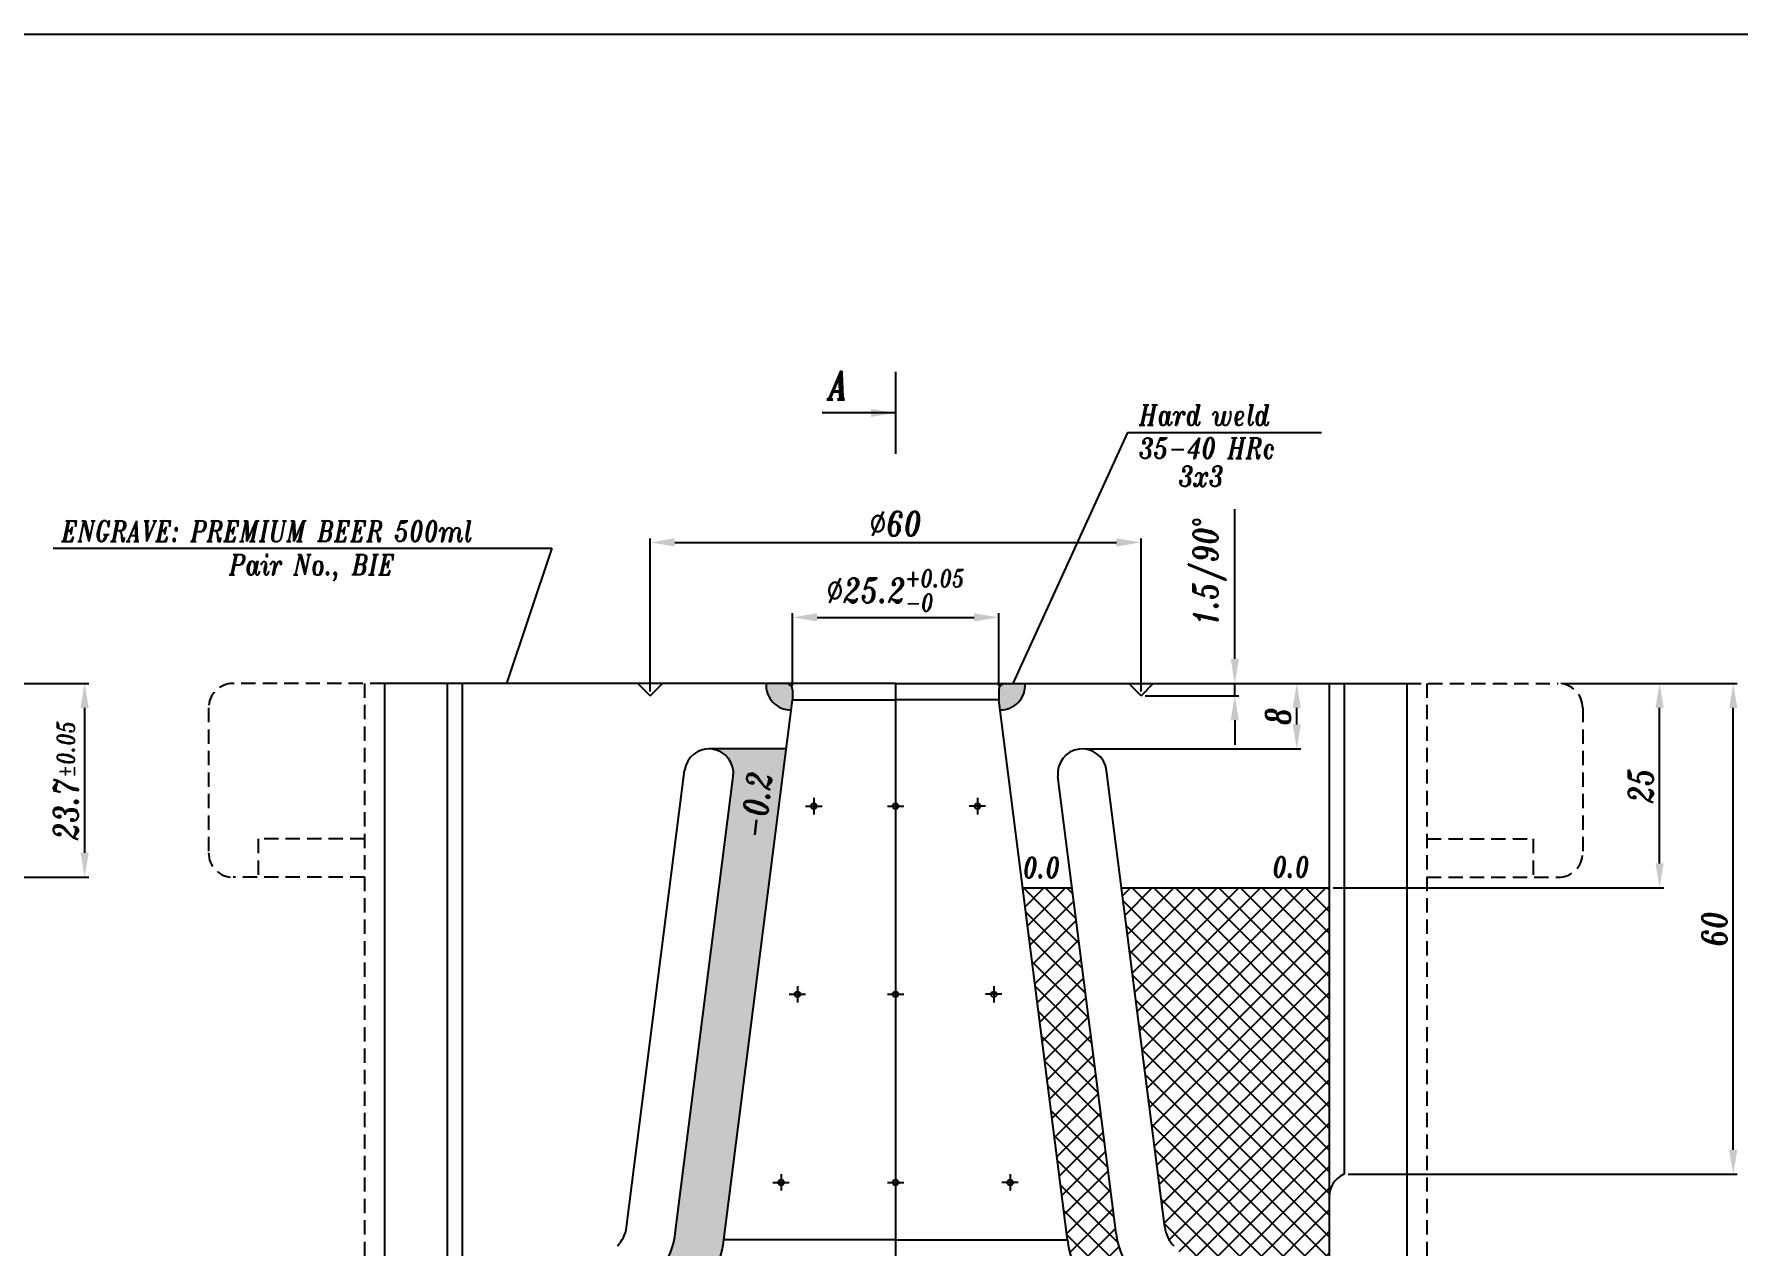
# Model space of a CAD drawing. Extents: x 5 to 829, y 5 to 582.
# Drawn here: x 247 to 455.3, y 433.9 to 582 of the extents above; entities that cross this region are included whole.
import ezdxf

# ---------------------------------------------------------------- set-up
doc = ezdxf.new("R2010")
doc.units = 0
doc.header["$LTSCALE"] = 7
doc.header["$MEASUREMENT"] = 0
doc.linetypes.add('CENTERX2', pattern=[20.319999999999997, 12.7, -2.54, 2.54, -2.54])
doc.linetypes.add('HIDDEN', pattern=[0.375, 0.25, -0.125])
doc.layers.get('DEFPOINTS').update_dxf_attribs({"linetype": 'CONTINUOUS', "lineweight": 15})
for name, color, linetype in [('CENTERLINE', 4, 'CENTERX2'), ('DETAIL', 3, 'CONTINUOUS'), ('DIMENSIONS', 2, 'CONTINUOUS'), ('HATCH', 3, 'CONTINUOUS'), ('HIDDEN', 3, 'HIDDEN'), ('TEXT', 2, 'CONTINUOUS')]:
    doc.layers.add(name, color=color, linetype=linetype)
doc.layers.add('OUTLINE', color=7, linetype='CONTINUOUS', lineweight=25)
doc.styles.add('ITALICT', font='ITALICT.shx', dxfattribs={"width": 0.8, "height": 3})
doc.dimstyles.get("Standard").update_dxf_attribs({"dimtxt": 3, "dimasz": 3, "dimexe": 0.5, "dimexo": 0.5, "dimgap": 0.8, "dimtad": 1, "dimdsep": 46, "dimtxsty": 'ITALICT', "dimcen": 0.09, "dimazin": 2, "dimtfac": 1, "dimtmove": 0, "dimatfit": 3, "dimfxl": 1, "dimtolj": 1, "dimtzin": 0, "dimarcsym": 0})
pattern_1 = [(45, (39.08501928787086, 223.1485383463907), (-1.325825214724776, 1.325825214724777), []), (135, (39.08501928787086, 223.1485383463907), (-1.325825214724777, -1.325825214724776), [])]

# ---------------------------------------------------------------- blocks, each defined once
blk = doc.blocks.new('*D12')
at = {"layer": 'DEFPOINTS', "color": 0}
for p in [(364.9410952232818, 510.6962384252623), (339.7410952232817, 501.8167922195552), (364.9410952232818, 501.8167922195552)]:
    blk.add_point(p, dxfattribs=at)
at = {"layer": 'DIMENSIONS', "color": 0, "lineweight": -2}
for p, q in [((339.7410952232817, 502.3167922195552), (339.7410952232817, 511.1962384252623)), ((342.7410952232817, 510.6962384252623), (361.9410952232818, 510.6962384252623)), ((364.9410952232818, 502.3167922195552), (364.9410952232818, 511.1962384252623))]:
    blk.add_line(p, q, dxfattribs=at)
at = {"layer": 'DIMENSIONS', "color": 0}
for points in [[(342.7410952232817, 511.1962384252623), (342.7410952232817, 510.1962384252623), (339.7410952232817, 510.6962384252623)], [(361.9410952232818, 510.1962384252623), (361.9410952232818, 511.1962384252623), (364.9410952232818, 510.6962384252623)]]:
    blk.add_solid(points, dxfattribs=at)
at = {"layer": 'DIMENSIONS', "color": 0, "insert": (352.3410952232817, 513.9812384252623), "char_height": 3, "attachment_point": 5, "style": 'ITALICT'}
blk.add_mtext('\\A1;%%c25.2{}{\\H0.71x;\\C3;\\S+0.05^ -0;}', dxfattribs=at)
blk = doc.blocks.new('*D23')
at = {"layer": 'DEFPOINTS', "color": 0}
for p in [(199.8109051672297, 502.6167922195552), (199.8109051672297, 478.9167922195551), (253.1881788486014, 478.9167922195551)]:
    blk.add_point(p, dxfattribs=at)
at = {"layer": 'DIMENSIONS', "color": 0, "lineweight": -2}
for p, q in [((200.3109051672297, 502.6167922195552), (253.6881788486014, 502.6167922195552)), ((253.1881788486014, 499.6167922195552), (253.1881788486014, 481.9167922195551)), ((200.3109051672297, 478.9167922195551), (253.6881788486014, 478.9167922195551))]:
    blk.add_line(p, q, dxfattribs=at)
at = {"layer": 'DIMENSIONS', "color": 0}
for points in [[(253.6881788486014, 499.6167922195552), (252.6881788486014, 499.6167922195552), (253.1881788486014, 502.6167922195552)], [(252.6881788486014, 481.9167922195551), (253.6881788486014, 481.9167922195551), (253.1881788486014, 478.9167922195551)]]:
    blk.add_solid(points, dxfattribs=at)
at = {"layer": 'DIMENSIONS', "color": 0, "insert": (250.8881788486014, 490.7667922195552), "char_height": 3, "attachment_point": 5, "rotation": 90, "style": 'ITALICT'}
blk.add_mtext('\\A1;23.7{}{\\H0.71x;\\C3;%%p0.05}', dxfattribs=at)
blk = doc.blocks.new('*D36')
at = {"layer": 'DEFPOINTS', "color": 0}
for p in [(382.3410952232819, 519.8570819455617), (322.3410952232819, 501.1167922195552), (382.3410952232819, 501.1167922195552)]:
    blk.add_point(p, dxfattribs=at)
at = {"layer": 'DIMENSIONS', "color": 0, "lineweight": -2}
for p, q in [((322.3410952232819, 501.6167922195552), (322.3410952232819, 520.3570819455617)), ((325.3410952232819, 519.8570819455617), (379.3410952232819, 519.8570819455617)), ((382.3410952232819, 501.6167922195552), (382.3410952232819, 520.3570819455617))]:
    blk.add_line(p, q, dxfattribs=at)
at = {"layer": 'DIMENSIONS', "color": 0}
for points in [[(325.3410952232819, 520.3570819455617), (325.3410952232819, 519.3570819455617), (322.3410952232819, 519.8570819455617)], [(379.3410952232819, 519.3570819455617), (379.3410952232819, 520.3570819455617), (382.3410952232819, 519.8570819455617)]]:
    blk.add_solid(points, dxfattribs=at)
at = {"layer": 'DIMENSIONS', "color": 0, "insert": (352.3410952232819, 522.1570819455617), "char_height": 3, "attachment_point": 5, "style": 'ITALICT'}
blk.add_mtext('\\A1;%%c60', dxfattribs=at)
blk = doc.blocks.new('*D37')
at = {"layer": 'DEFPOINTS', "color": 0}
for p in [(393.8057034884548, 502.6167922195552), (393.8057034884548, 502.6167922195552), (382.3410952232819, 501.1167922195552)]:
    blk.add_point(p, dxfattribs=at)
at = {"layer": 'DIMENSIONS', "color": 0, "lineweight": -2}
for p, q in [((393.8057034884548, 505.6167922195552), (393.8057034884548, 523.9382207909837)), ((393.8057034884548, 501.1167922195552), (393.8057034884548, 502.6167922195552)), ((394.3057034884548, 502.6167922195552), (394.3057034884548, 502.6167922195552)), ((382.8410952232819, 501.1167922195552), (394.3057034884548, 501.1167922195552)), ((393.8057034884548, 498.1167922195552), (393.8057034884548, 495.1167922195552))]:
    blk.add_line(p, q, dxfattribs=at)
at = {"layer": 'DIMENSIONS', "color": 0}
for points in [[(393.3057034884548, 505.6167922195552), (394.3057034884548, 505.6167922195552), (393.8057034884548, 502.6167922195552)], [(394.3057034884548, 498.1167922195552), (393.3057034884548, 498.1167922195552), (393.8057034884548, 501.1167922195552)]]:
    blk.add_solid(points, dxfattribs=at)
at = {"layer": 'DIMENSIONS', "color": 0, "insert": (390.7244534884548, 516.2775065052695), "char_height": 3, "attachment_point": 5, "rotation": 90, "style": 'ITALICT'}
blk.add_mtext('\\A1;1.5/90%%D', dxfattribs=at)
blk = doc.blocks.new('*D38')
at = {"layer": 'DEFPOINTS', "color": 0}
for p in [(401.3846176307832, 502.6167922195552), (401.3846176307832, 502.6167922195552), (375.1591495127846, 494.6167922195552)]:
    blk.add_point(p, dxfattribs=at)
at = {"layer": 'DIMENSIONS', "color": 0, "lineweight": -2}
for p, q in [((401.8846176307832, 502.6167922195552), (401.8846176307832, 502.6167922195552)), ((401.3846176307832, 497.6167922195552), (401.3846176307832, 499.6167922195552)), ((375.6591495127846, 494.6167922195552), (401.8846176307832, 494.6167922195552))]:
    blk.add_line(p, q, dxfattribs=at)
at = {"layer": 'DIMENSIONS', "color": 0}
for points in [[(401.8846176307832, 499.6167922195552), (400.8846176307832, 499.6167922195552), (401.3846176307832, 502.6167922195552)], [(400.8846176307832, 497.6167922195552), (401.8846176307832, 497.6167922195552), (401.3846176307832, 494.6167922195552)]]:
    blk.add_solid(points, dxfattribs=at)
at = {"layer": 'DIMENSIONS', "color": 0, "insert": (399.0846176307832, 498.6167922195552), "char_height": 3, "attachment_point": 5, "rotation": 90, "style": 'ITALICT'}
blk.add_mtext('\\A1;8', dxfattribs=at)
blk = doc.blocks.new('*D41')
at = {"layer": 'DEFPOINTS', "color": 0}
for p in [(433.3410952232819, 502.6167922195552), (454.7429918939326, 502.6167922195552), (407.1609403457694, 442.6167922195552)]:
    blk.add_point(p, dxfattribs=at)
at = {"layer": 'DIMENSIONS', "color": 0, "lineweight": -2}
for p, q in [((433.8410952232819, 502.6167922195552), (455.2429918939326, 502.6167922195552)), ((454.7429918939326, 445.6167922195552), (454.7429918939326, 499.6167922195552)), ((407.6609403457694, 442.6167922195552), (455.2429918939326, 442.6167922195552))]:
    blk.add_line(p, q, dxfattribs=at)
at = {"layer": 'DIMENSIONS', "color": 0}
for points in [[(455.2429918939326, 499.6167922195552), (454.2429918939326, 499.6167922195552), (454.7429918939326, 502.6167922195552)], [(454.2429918939326, 445.6167922195552), (455.2429918939326, 445.6167922195552), (454.7429918939326, 442.6167922195552)]]:
    blk.add_solid(points, dxfattribs=at)
at = {"layer": 'DIMENSIONS', "color": 0, "insert": (452.4429918939326, 472.6167922195553), "char_height": 3, "attachment_point": 5, "rotation": 90, "style": 'ITALICT'}
blk.add_mtext('\\A1;60', dxfattribs=at)
blk = doc.blocks.new('*D99')
at = {"layer": 'DEFPOINTS', "color": 0}
for p in [(433.3410952232819, 502.6167922195552), (445.7429918939326, 502.6167922195552), (405.3410877257841, 477.6167922195552)]:
    blk.add_point(p, dxfattribs=at)
at = {"layer": 'DIMENSIONS', "color": 0, "lineweight": -2}
for p, q in [((433.8410952232819, 502.6167922195552), (446.2429918939326, 502.6167922195552)), ((445.7429918939326, 480.6167922195552), (445.7429918939326, 499.6167922195552)), ((405.8410877257841, 477.6167922195552), (446.2429918939326, 477.6167922195552))]:
    blk.add_line(p, q, dxfattribs=at)
at = {"layer": 'DIMENSIONS', "color": 0}
for points in [[(446.2429918939326, 499.6167922195552), (445.2429918939326, 499.6167922195552), (445.7429918939326, 502.6167922195552)], [(445.2429918939326, 480.6167922195552), (446.2429918939326, 480.6167922195552), (445.7429918939326, 477.6167922195552)]]:
    blk.add_solid(points, dxfattribs=at)
at = {"layer": 'DIMENSIONS', "color": 0, "insert": (443.4429918939326, 490.1167922195552), "char_height": 3, "attachment_point": 5, "rotation": 90, "style": 'ITALICT'}
blk.add_mtext('\\A1;25', dxfattribs=at)

msp = doc.modelspace()

# ---------------------------------------------------------------- hatches: boundary and pattern name
at = {"layer": 'DIMENSIONS'}
h = msp.add_hatch(color=256, dxfattribs=at)
h.dxf.hatch_style = 1
h.paths.add_polyline_path([(365.0980628819855, 499.3834749011693, 0.4450040050822647), (368.1662452468183, 502.6167922195552), (365.7410952232817, 502.6167922195552, 0.4142135623730636), (364.9410952232815, 501.8167922195552), (364.9410952232815, 500.6167922195552)])
h.paths.add_polyline_path([(339.7410952232817, 500.6167922195552), (339.7410952232817, 501.8167922195552, 0.4142135623729092), (338.9410952232818, 502.6167922195552), (336.5159451997454, 502.6167922195552, 0.4450040050822823), (339.584127564578, 499.3834749011693)])
at = {"layer": 'HATCH'}
h = msp.add_hatch(dxfattribs=at)
h.set_pattern_fill('DOTS', color=256, scale=15)
h.set_pattern_definition([(0, (39.08501928787086, 223.1485383463907), (0.46875, 0.9375), [0, -0.9375])])
edge = h.paths.add_edge_path()
edge.add_arc((318.5948103647763, 387.8951206612107), 1.699999999999999, 356.2113893814385, 391.2682112159051)
edge.add_arc((321.2910952232819, 389.6167922195552), 1.499999999999995, 146.7554563376713, 214.0233060076797, ccw=False)
edge.add_arc((318.6148124501631, 391.3710756967356), 1.700000000000017, 326.7554563376692, 363.767943098237)
edge.add_arc((290.3467697267472, 389.5093994827012), 30.02927951323097, 3.7679430982366, 14.02566068327412)
edge.add_arc((372.8410952232819, 410.1167922195554), 54.99999999999996, 180.0000000000001, 194.0256606832747, ccw=False)
edge.add_line((317.8410952232819, 410.1167922195553), (317.8410952232817, 411.6167922195553))
edge.add_arc((328.8410952232819, 411.6167922195552), 11.00000000000002, 135.9959717478318, 179.9999999999994, ccw=False)
edge.add_line((320.9288946662907, 419.258590590747), (326.9777839913274, 425.5215176089679))
edge.add_arc((315.469128635704, 436.6368606943378), 16.00000000000004, 315.995971747832, 352.7468053872747)
edge.add_line((331.3410952232819, 434.6167922195552), (338.9774588596454, 494.6167922195552))
edge.add_line((338.9774588596454, 494.6167922195552), (329.5230409337791, 494.6167922195552))
edge.add_arc((329.5230409337792, 491.6167922195552), 2.999999999999991, -7.253194612724599, 90.00000000000108, ccw=False)
edge.add_line((332.4990346689501, 491.2380293805335), (325.3891077529403, 435.3743178975986))
edge.add_arc((315.469128635704, 436.6368606943378), 10.00000000000002, 315.99597174783196, 352.74680538727483, ccw=False)
edge.add_line((322.6620382329688, 429.6897712659816), (316.6131489079321, 423.4268442477607))
edge.add_arc((328.8410952232819, 411.6167922195552), 17, 135.9959717478321, 179.9999999999999)
edge.add_line((311.8410952232819, 411.6167922195552), (311.841095223282, 410.1167922195506))
edge.add_arc((372.8410952232821, 410.1167922195551), 60.99999999999996, 180.0000000000042, 194.0256606832745)
edge.add_arc((290.3467697267472, 389.509399482701), 24.02927951323116, 7.965249221048111, 14.025660683274111, ccw=False)
edge.add_arc((311.1731650019824, 392.4234785285168), 3.00000000000001, -15.503869693138085, 7.965249221049987, ccw=False)
edge.add_arc((321.2910952232819, 389.6167922195552), 7.50000000000002, 164.4961303068599, 197.589888053205)
edge.add_arc((311.2820330423476, 386.4436747842574), 3.000000000000028, -0.37929316988402206, 17.589888053205073, ccw=False)
edge.add_line((314.2819673076829, 386.4238151853759), (313.5997932509774, 283.376551248187))
edge.add_arc((310.5998589856422, 283.3964108470686), 2.999999999999998, 341.22404204298357, 359.6207068301147, ccw=False)
edge.add_arc((320.5410952232821, 280.0167922195552), 7.500000000000004, 161.2240420429845, 192.9539508470455)
edge.add_arc((310.3083144972966, 277.6630295692653), 3.000000000000005, -14.450553213307785, 12.953950847045917, ccw=False)
edge.add_line((313.2134045775231, 276.9143963975654), (312.4636478613187, 274.004946374288))
edge.add_arc((337.6410952232818, 267.5167922195553), 26.00000000000001, 165.5494467866925, 180.000000000008)
edge.add_line((311.6410952232818, 267.5167922195516), (311.641095223284, 251.7299630587673))
edge.add_line((311.6410952232841, 251.7299630587673), (316.4680195289067, 254.5167913241233))
edge.add_arc((319.0660952232815, 256.0167922195559), 3.000000000000004, 103.8187462502811, 210.0000197471174, ccw=False)
edge.add_arc((353.441314521529, 266.0167922195552), 35.80021929824718, 180.0000000000086, 191.4173968417242, ccw=False)
edge.add_line((317.6410952232818, 266.0167922195499), (317.6410952232818, 267.5167922195553))
edge.add_arc((337.6410952232818, 267.5167922195553), 20, 165.5494467866925, 180.0000000000003, ccw=False)
edge.add_line((318.2738280217716, 272.5076800308882), (319.4439071030025, 277.0482016915112))
edge.add_arc((312.6653635824748, 278.79501242548), 6.999999999999783, 345.5494467866723, 347.1884062628637)
edge.add_arc((316.5657815994764, 277.9080291716085), 3, 347.188406262884, 387.9443665222576)
edge.add_arc((320.5410952232819, 280.0167922195552), 1.500000000000003, 149.8621886517988, 207.9443665222563, ccw=False)
edge.add_arc((317.0220777857874, 282.059799144146), 2.569073729894538, 329.8621886518, 359.6207068301164)
edge.add_line((319.5910952232816, 282.0427922195552), (319.7935535499433, 312.6255685926964))
edge.add_spline(control_points=[(319.7935535499432, 312.6255685926964), (319.5796012579958, 312.6842565124857), (319.1127099164146, 312.7701105273933), (318.5666915774282, 312.7317024075173), (318.2941131068687, 312.7150586172483)], knot_values=[0.996170392800659, 0.996170392800659, 0.996170392800659, 0.996170392800659, 1.65973339260108, 2.37323578365356, 2.37323578365356, 2.37323578365356, 2.37323578365356], degree=3, periodic=0)
edge.add_spline(control_points=[(318.2941131068687, 312.7150586172483), (317.7933699226678, 312.6844829649623), (316.5790475662172, 312.6334342022199), (317.2521591167304, 315.6238189065743), (317.0629339989014, 317.1262526629532), (316.8045259300723, 319.2805751286289), (317.7291841732365, 319.0081514142209), (318.3348131798484, 318.8630953556266)], knot_values=[2.37323578365356, 2.37323578365356, 2.37323578365356, 2.37323578365356, 3.683982954908346, 5.789738561323501, 8.897583544937163, 9.667117092186864, 11.11899205011394, 11.11899205011394, 11.11899205011394, 11.11899205011394], degree=3, periodic=0)
edge.add_spline(control_points=[(318.3348131798484, 318.8630953556266), (318.4692857240516, 318.8308874246353), (319.0255359078867, 318.7044468577674), (319.5005884667528, 318.7055478830172), (319.8340858070096, 318.7482555386681)], knot_values=[11.11899205011394, 11.11899205011394, 11.11899205011394, 11.11899205011394, 11.44136320031615, 12.45186169343231, 12.45186169343231, 12.45186169343231, 12.45186169343231], degree=3, periodic=0)
edge.add_line((319.8340858070096, 318.7482555386681), (320.291095223282, 387.7827922195552))
h.paths.add_polyline_path([(315.0667708956034, 294.5683721580089), (318.280986179891, 294.54709401635), (318.3107755782135, 299.0469954143528), (315.0965602939257, 299.0682735560116)], flags=24)
h.paths.add_polyline_path([(337.0647407785636, 482.9777072790075), (338.1032891811992, 492.6506860992158), (333.629003823834, 493.1310719242234), (332.5904554211986, 483.4580931040151)], flags=24)
h.paths.add_polyline_path([(316.4224097993065, 256.8587248864122), (316.4224097993065, 266.2444391721265), (311.9224097993065, 266.2444391721265), (311.9224097993065, 256.8587248864122)], flags=25)
h = msp.add_hatch(dxfattribs=at)
h.set_pattern_fill('ANSI37', color=256, scale=15)
h.set_pattern_definition(pattern_1)
h.paths.add_polyline_path([(392.8410952232816, 410.1167922195552), (392.8410952232819, 411.6167922195554, 0.1943985498736679), (388.0690415386316, 423.4268442477607), (382.0201522135949, 429.6897712659816, -0.1617445094137115), (379.2930826936235, 435.3743178975987), (373.9167677799198, 477.6167922195552), (367.8683679505546, 477.6167922195551), (373.3410952232816, 434.6167922195552, 0.1617445094137114), (377.7044064552363, 425.5215176089679), (383.753295780273, 419.2585905907469, -0.1943985498736695), (386.8410952232819, 411.6167922195552), (386.8410952232816, 410.1167922195511, -0.06127500562269123), (385.2013956784137, 396.7871884993378, 0.04478764742024029), (384.3710527295555, 391.4827922535362, 0.1629162711576833), (384.6456027731811, 390.4391125994835, -0.2515253237722634), (384.7694955916138, 389.02517374065), (384.5288708895287, 388.464546935014, 0.1033779616248197), (384.3910952232818, 387.7827922195552), (384.6471244696756, 349.1077457714388), (390.647255941886, 349.1077457714388), (390.4002231388808, 386.4238151853759, -0.07856640305786096), (390.5404253525205, 387.3502797657711, 0.1454108200466479), (390.6181882384958, 391.6215681545279, -0.1027628063076412), (390.5379685528605, 392.8391959158837, -0.0264496988740252), (391.0225193644283, 395.3330499116777, 0.06127500562270948)])
h.paths.add_polyline_path([(388.6097539935995, 361.215172172401), (388.6097539935995, 368.5568388390677), (385.9847539935995, 368.5568388390677), (385.9847539935995, 361.215172172401)], flags=24)
h.paths.add_polyline_path([(389.5141422358793, 352.8904217476748), (389.5141422358793, 360.9975646048176), (385.7641422358793, 360.9975646048176), (385.7641422358793, 352.8904217476748)], flags=24)
h = msp.add_hatch(dxfattribs=at)
h.set_pattern_fill('ANSI37', color=256, scale=15)
h.set_pattern_definition(pattern_1)
h.paths.add_polyline_path([(405.3410877257841, 260.5667922195552), (405.3410877257841, 477.6167922195552), (379.9651676092853, 477.6167922195552), (385.245070163965, 436.1318435756421, 0.1617445094136405), (386.3358979719533, 433.8580249229955), (392.3847872969909, 427.5950979047741, -0.1943985498736534), (398.8410952232816, 411.6167922195552), (398.8410952232816, 410.1167922195531, -0.06127500562273118), (396.8436430504426, 393.8789113240175, 0.01868637818467871), (396.5662118049941, 392.560650751871, -0.123000792710616), (396.403030293714, 386.0196342131763), (397.0792562078086, 283.8708797040916, -0.1150578895886978), (397.4494449886315, 277.7501148002651), (398.0287227456981, 275.5022127176879, -0.06313612344742148), (399.0410952232819, 267.5167922195548), (399.0410952232817, 260.5667922195552)])
h.paths.add_polyline_path([(402.3034832474043, 361.0755888390676), (399.3868165807378, 361.0755888390676), (399.3868165807378, 368.6985055057341), (402.3034832474043, 368.6985055057341)], flags=24)
h.paths.add_polyline_path([(403.2703714896841, 352.6791122238652), (399.1037048230176, 352.6791122238652), (399.1037048230176, 361.1999455571986), (403.2703714896841, 361.1999455571986)], flags=24)

# ---------------------------------------------------------------- linework, layer by layer
at = {"layer": 'CENTERLINE'}
for p, q in [((352.3410952232819, 502.6167922195552), (352.3410952232816, 225.566792219555)), ((341.3410952232819, 487.6167922195552), (343.3410952232819, 487.6167922195552)), ((342.3410952232819, 488.6167922195552), (342.3410952232819, 486.6167922195552)), ((351.3410952232819, 487.6167922195552), (353.3410952232819, 487.6167922195552)), ((363.3410952232819, 487.6167922195552), (361.3410952232819, 487.6167922195552)), ((362.3410952232819, 488.6167922195552), (362.3410952232819, 486.6167922195552)), ((339.3410952232819, 464.6167922195552), (341.3410952232819, 464.6167922195552)), ((340.3410952232819, 465.6167922195552), (340.3410952232819, 463.6167922195552)), ((351.3410952232819, 464.6167922195552), (353.3410952232819, 464.6167922195552)), ((365.3410952232819, 464.6167922195552), (363.3410952232819, 464.6167922195552)), ((364.3410952232819, 465.6167922195552), (364.3410952232819, 463.6167922195552)), ((337.3410952232819, 441.6167922195552), (339.3410952232819, 441.6167922195552)), ((338.3410952232819, 442.6167922195552), (338.3410952232819, 440.6167922195552)), ((351.3410952232819, 441.6167922195552), (353.3410952232819, 441.6167922195552)), ((367.3410952232819, 441.6167922195552), (365.3410952232819, 441.6167922195552)), ((366.3410952232819, 442.6167922195552), (366.3410952232819, 440.6167922195552))]:
    msp.add_line(p, q, dxfattribs=at)
at = {"layer": 'DETAIL'}
for q in [(331.3410952232819, 434.6167922195552), (373.3410952232816, 434.6167922195552)]:
    msp.add_line((352.3410952232819, 434.6167922195552), q, dxfattribs=at)
at = {"layer": 'DIMENSIONS'}
msp.add_line((352.3410952232819, 540.6941756772262), (352.3410952232819, 530.6941756772262), dxfattribs=at)
for centre, start, end in [((339.5067806482311, 502.3824776445045), 175.5203587826546, 271.4773809950909), ((365.1754097983326, 502.3824776445045), 268.5226190049091, 4.479641217345439)]:
    msp.add_arc(centre, 3, start, end, dxfattribs=at)
at = {"layer": 'HIDDEN'}
for p, q in [((289.8410952232819, 502.6167922195552), (271.3410952232819, 502.6167922195552)), ((287.3910952232818, 502.6167922195552), (287.3910952232818, 418.9167922195552)), ((414.8410952232819, 502.6167922195552), (433.3410952232819, 502.6167922195552)), ((417.2910952232819, 502.6167922195552), (417.2910952232819, 418.9167922195552)), ((268.3410952232819, 499.6167922195552), (268.3410952232816, 481.9167922195551)), ((436.3410952232819, 499.6167922195552), (436.3410952232816, 481.9167922195551)), ((287.391095223282, 483.6167922195552), (274.391095223282, 483.6167922195552)), ((274.391095223282, 483.6167922195552), (274.3910952232823, 478.9167922195551)), ((417.2910952232817, 483.6167922195552), (430.2910952232817, 483.6167922195552)), ((430.2910952232817, 483.6167922195552), (430.2910952232814, 478.9167922195551)), ((287.391095223282, 478.9167922195551), (271.3410952232816, 478.9167922195551)), ((417.2910952232817, 478.9167922195551), (433.3410952232816, 478.9167922195551))]:
    msp.add_line(p, q, dxfattribs=at)
for centre, start, end in [((271.3410952232819, 499.6167922195552), 90, 180), ((433.3410952232819, 499.6167922195552), 0, 90), ((271.3410952232816, 481.9167922195551), 180, 270), ((433.3410952232816, 481.9167922195551), 270, 0)]:
    msp.add_arc(centre, 3, start, end, dxfattribs=at)
at = {"layer": 'OUTLINE'}
for p, q in [((5, 582), (829.0000000000005, 582)), ((352.3410952232819, 502.6167922195552), (289.8410952232816, 502.6167922195552)), ((289.8410952232819, 502.6167922195552), (289.8410952232819, 225.5667922195551)), ((297.5212505635941, 502.6167922195552), (297.5212505635941, 225.5667922195551)), ((299.3411029066733, 502.6167922195552), (299.3411029066733, 225.5667922195551)), ((322.3410952232819, 501.1167922195552), (320.8410952232823, 502.6167922195552)), ((322.3410952232819, 501.1167922195552), (323.8410952232814, 502.6167922195552)), ((352.3410952232819, 502.6167922195552), (414.8410952232821, 502.6167922195552)), ((382.3410952232819, 501.1167922195552), (380.8410952232823, 502.6167922195552)), ((382.3410952232819, 501.1167922195552), (383.8410952232814, 502.6167922195552)), ((405.3410877257841, 502.6167922195552), (405.3410877257841, 235.5667922195551)), ((407.1609403457694, 502.6167922195552), (407.1609403457694, 442.6167922195552)), ((414.8410952232819, 502.6167922195552), (414.8410952232816, 225.5667922195551)), ((331.3410952232819, 434.6167922195552), (339.7410952232817, 500.6167922195552)), ((339.7410952232817, 501.8167922195552), (339.7410952232817, 500.6167922195552)), ((339.7410952232817, 500.6167922195552), (352.3410952232819, 500.6167922195552)), ((364.9410952232818, 500.6167922195552), (352.3410952232819, 500.6167922195552)), ((364.9410952232818, 501.8167922195552), (364.9410952232818, 500.6167922195552)), ((373.3410952232816, 434.6167922195552), (364.9410952232818, 500.6167922195552)), ((338.9774588596454, 494.6167922195552), (329.5230409337792, 494.6167922195551)), ((319.4371202825987, 436.1318435756421), (326.5470471986084, 491.9955550585769)), ((385.245070163965, 436.1318435756421), (378.1351432479553, 491.9955550585769)), ((325.3891077529404, 435.3743178975986), (332.4990346689501, 491.2380293805335)), ((379.2930826936233, 435.3743178975986), (372.1831557776136, 491.2380293805335)), ((367.8683679505546, 477.6167922195551), (373.9167677799198, 477.6167922195552)), ((379.9651676092853, 477.6167922195552), (405.3410877257841, 477.6167922195552))]:
    msp.add_line(p, q, dxfattribs=at)
for centre in [(342.3410952232819, 487.6167922195552), (352.3410952232819, 487.6167922195552), (362.3410952232819, 487.6167922195552), (340.3410952232819, 464.6167922195552), (352.3410952232819, 464.6167922195552), (364.3410952232819, 464.6167922195552), (338.3410952232819, 441.6167922195552), (352.3410952232819, 441.6167922195552), (366.3410952232819, 441.6167922195552)]:
    msp.add_circle(centre, 0.35, dxfattribs=at)
for centre, radius, start, end in [((338.9410952232818, 501.8167922195552), 0.8, 0, 90), ((365.7410952232817, 501.8167922195552), 0.8, 90, 180), ((329.5230409337792, 491.6167922195552), 3, 352.7468053872744, 172.7468053872743), ((375.1591495127846, 491.6167922195552), 3, 7.253194612725647, 187.2531946127256), ((408.3410877257841, 439.8586674650446), 3, 113.1651303559357, 180), ((315.469128635704, 436.6368606943378), 4, 315.9959717478337, 352.7468053872747), ((315.469128635704, 436.6368606943378), 10, 315.9959717478314, 352.7468053872748), ((389.2130618108597, 436.6368606943378), 10, 187.2531946127252, 224.0040282521667), ((389.2130618108597, 436.6368606943378), 4, 187.2531946127254, 224.0040282521657), ((315.469128635704, 436.6368606943378), 16, 315.9959717478345, 352.7468053872757), ((389.2130618108597, 436.6368606943378), 16, 187.2531946127251, 224.0040282521669)]:
    msp.add_arc(centre, radius, start, end, dxfattribs=at)
at = {"layer": 'TEXT'}
for p, q in [((380.684358723621, 533.286922883367), (366.6829187678884, 502.6167922195552)), ((380.684358723621, 533.286922883367), (404.4051195174127, 533.286922883367)), ((249.3327899298229, 519.1617970785287), (310.3196345236058, 519.1617970785286)), ((310.3196345236058, 519.1617970785286), (304.7776003677779, 502.6167922195551))]:
    msp.add_line(p, q, dxfattribs=at)

# ---------------------------------------------------------------- texts
at = {"layer": 'DIMENSIONS', "style": 'ITALICT', "width": 0.8}
for s, height, p in [('A', 3.5, (344.1737124380686, 537.3143847249937)), ('0.0', 2.5, (367.925571114248, 478.8579837024901)), ('0.0', 2.5, (398.4152772561163, 478.935254770718))]:
    msp.add_text(s, height=height, dxfattribs=at).set_placement(p)
at = {"layer": 'DIMENSIONS', "style": 'ITALICT', "width": 0.8000000000000002}
msp.add_text('-0.2', height=3.000000000000001, rotation=83.87186044700687, dxfattribs=at).set_placement((336.3746903066624, 483.5762205214098))
at = {"layer": 'TEXT', "style": 'ITALICT', "width": 0.8}
for s, p in [('Hard weld', (382.1076845625355, 534.1726978909714)), ('35-40 HRc', (382.1076845625355, 530.1250788433524)), ('3x3', (386.9620985277404, 526.7078389107194)), ('ENGRAVE: PREMIUM BEER 500ml', (250.3701737162369, 519.9777037348279)), ('Pair No., BIE', (270.8467567134844, 515.8769575158301))]:
    msp.add_text(s, height=2.5, dxfattribs=at).set_placement(p)

# ---------------------------------------------------------------- dimensions: what is measured, and where the dimension line sits
at = {"layer": 'DIMENSIONS'}
dim = msp.add_linear_dim(base=(382.3410952232819, 519.8570819455617), p1=(322.3410952232819, 501.1167922195552), p2=(382.3410952232819, 501.1167922195552), text='%%c<>', dimstyle='Standard', dxfattribs=at)
dim.commit()
dim.dimension.update_dxf_attribs({"geometry": '*D36', "text_midpoint": (352.3410952232819, 522.1570819455617)})
dim = msp.add_linear_dim(base=(393.8057034884548, 502.6167922195552), p1=(382.3410952232819, 501.1167922195552), p2=(393.8057034884548, 502.6167922195552), angle=90, text='1.5/90%%D', dimstyle='Standard', dxfattribs=at)
dim.commit()
dim.dimension.update_dxf_attribs({"geometry": '*D37', "text_midpoint": (390.7244534884548, 516.2775065052695)})
dim = msp.add_linear_dim(base=(364.9410952232818, 510.6962384252623), p1=(339.7410952232817, 501.8167922195552), p2=(364.9410952232818, 501.8167922195552), text='%%c<>{}{\\H0.71x;\\C3;\\S+0.05^ -0;}', dimstyle='Standard', override={"dimtp": 0.05, "dimtm": 0}, dxfattribs=at)
dim.commit()
dim.dimension.update_dxf_attribs({"geometry": '*D12', "text_midpoint": (352.3410952232817, 513.9812384252623)})
dim = msp.add_linear_dim(base=(253.1881788486014, 478.9167922195551), p1=(199.8109051672297, 502.6167922195552), p2=(199.8109051672297, 478.9167922195551), angle=90, text='<>{}{\\H0.71x;\\C3;%%p0.05}', dimstyle='Standard', override={"dimtp": 0.05, "dimtm": 0.05, "dimtmove": 0}, dxfattribs=at)
dim.commit()
dim.dimension.update_dxf_attribs({"geometry": '*D23', "text_midpoint": (253.1881788486014, 490.7667922195552), "dimtype": 160})
dim = msp.add_linear_dim(base=(401.3846176307832, 502.6167922195552), p1=(375.1591495127846, 494.6167922195552), p2=(401.3846176307832, 502.6167922195552), angle=90, dimstyle='Standard', dxfattribs=at)
dim.commit()
dim.dimension.update_dxf_attribs({"geometry": '*D38', "text_midpoint": (399.0846176307832, 498.6167922195552)})
dim = msp.add_linear_dim(base=(445.7429918939326, 502.6167922195552), p1=(405.3410877257841, 477.6167922195552), p2=(433.3410952232819, 502.6167922195552), angle=90, dimstyle='Standard', override={"dimtmove": 0}, dxfattribs=at)
dim.commit()
dim.dimension.update_dxf_attribs({"geometry": '*D99', "text_midpoint": (443.4429918939326, 490.1167922195552)})
dim = msp.add_linear_dim(base=(454.7429918939326, 502.6167922195552), p1=(407.1609403457694, 442.6167922195552), p2=(433.3410952232819, 502.6167922195552), angle=90, dimstyle='Standard', override={"dimtmove": 0}, dxfattribs=at)
dim.commit()
dim.dimension.update_dxf_attribs({"geometry": '*D41', "text_midpoint": (454.7429918939326, 472.6167922195553), "dimtype": 160})

# ---------------------------------------------------------------- leaders
msp.add_leader([(352.3410952232819, 535.6941756772262), (343.3410952232819, 535.6941756772262)], dimstyle='Standard', override={"dimgap": 0.7, "dimtad": 0}, dxfattribs=at)

doc.saveas('drawing.dxf')
